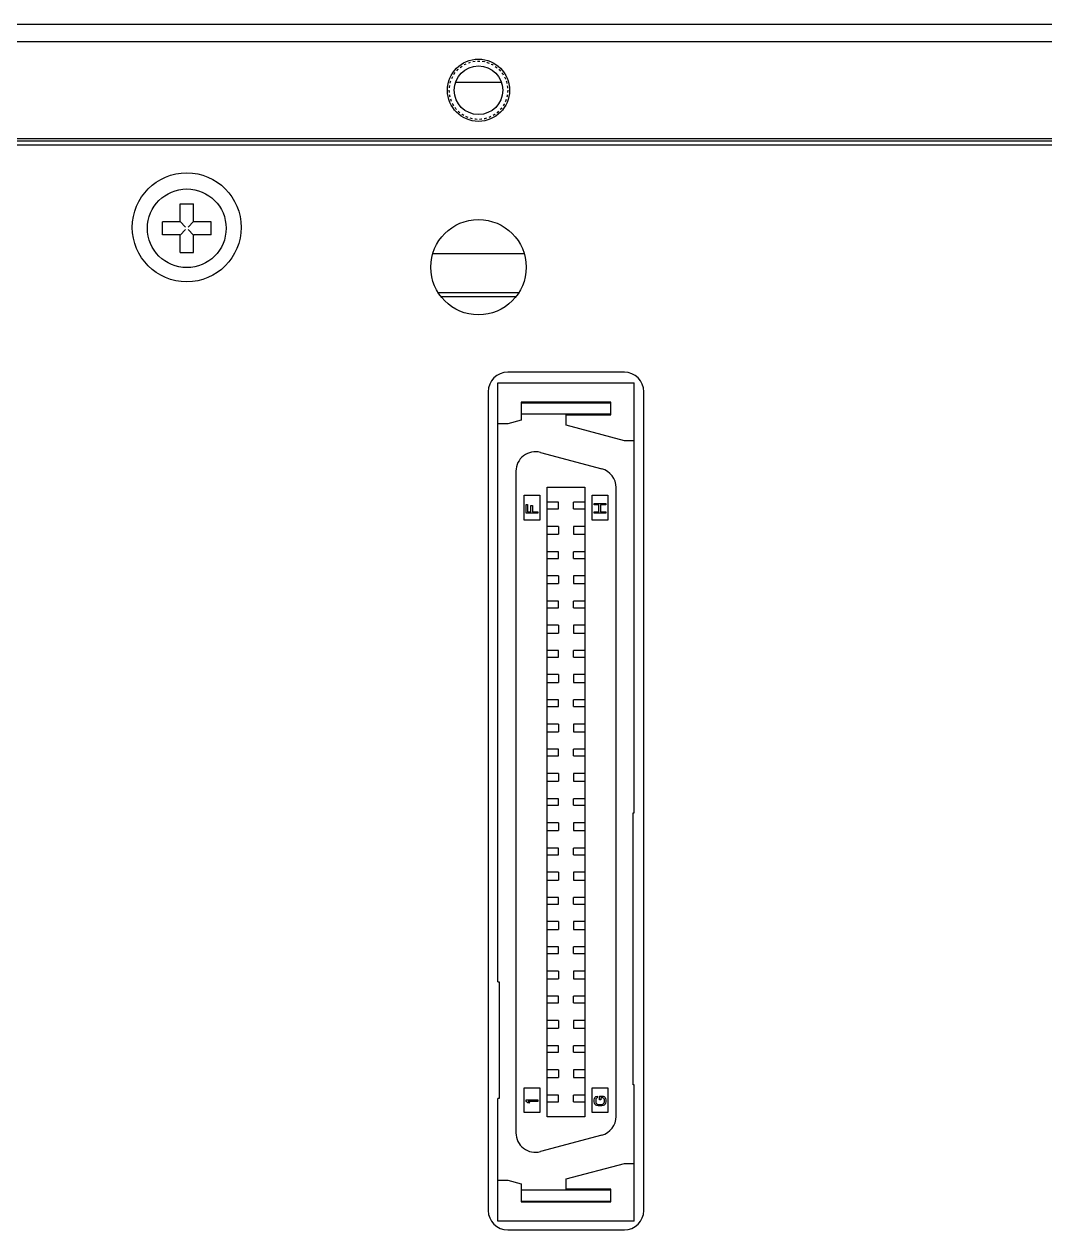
# Model space of a CAD drawing. Header units: inches. Extents: x 2 to 338, y 4 to 134.
# Drawn here: x 62.7 to 115.2, y 71.6 to 133.6 of the extents above; entities that cross this region are included whole.
import ezdxf

# ---------------------------------------------------------------- set-up
doc = ezdxf.new("R2010")
doc.units = ezdxf.units.IN
doc.header["$LTSCALE"] = 1.21
doc.header["$MEASUREMENT"] = 0
doc.linetypes.add('HIDDEN', pattern=[0.2, 0.1, -0.1])
for name, color, linetype in [('BSE72A_PCB_ADXF_CONTINUOUS_LINE', 7, 'CONTINUOUS'), ('BSEJ72A_4_001_DXF_HIDDEN_LINE', 7, 'CONTINUOUS'), ('BSEJ72A_4_00DXF_CONTINUOUS_LINE', 7, 'CONTINUOUS'), ('GBT819_2-M2_DXF_CONTINUOUS_LINE', 7, 'CONTINUOUS'), ('TE_1734101_5DXF_CONTINUOUS_LINE', 7, 'CONTINUOUS')]:
    doc.layers.add(name, color=color, linetype=linetype)

msp = doc.modelspace()

# ---------------------------------------------------------------- linework, layer by layer
at = {"layer": 'BSE72A_PCB_ADXF_CONTINUOUS_LINE', "color": 7, "linetype": 'Continuous'}
msp.add_line((84.122, 119.633), (87.986, 119.633), dxfattribs=at)
at = {"layer": 'BSEJ72A_4_001_DXF_HIDDEN_LINE', "color": 8, "linetype": 'HIDDEN'}
msp.add_circle((86.054, 130.233), 1.5, dxfattribs=at)
at = {"layer": 'BSEJ72A_4_00DXF_CONTINUOUS_LINE', "color": 7, "linetype": 'Continuous'}
for p, q in [((4.054, 133.633), (333.054, 133.633)), ((4.254, 132.733), (332.854, 132.733)), ((87.235, 130.633), (84.873, 130.633)), ((332.854, 127.733), (4.254, 127.733)), ((4.054, 127.633), (333.054, 127.633)), ((4.054, 127.433), (333.054, 127.433)), ((83.711, 121.833), (88.398, 121.833)), ((83.981, 119.833), (88.127, 119.833)), ((93.554, 115.733), (87.554, 115.733)), ((86.554, 114.733), (86.554, 72.633)), ((94.554, 72.633), (94.554, 114.733)), ((87.554, 71.633), (93.554, 71.633))]:
    msp.add_line(p, q, dxfattribs=at)
for centre, radius in [((86.054, 130.233), 1.6), ((86.054, 130.233), 1.25), ((71.054, 123.183), 2.8), ((86.054, 121.133), 2.45)]:
    msp.add_circle(centre, radius, dxfattribs=at)
for centre, radius, start, end in [((85.047, 129.012), 1.62, 90.00216, 96.40108), ((87.061, 129.012), 1.62, 83.59892, 89.99784), ((87.554, 114.733), 1, 90, 180), ((93.554, 114.733), 1, 0, 90), ((87.554, 72.633), 1, 180, 270), ((93.554, 72.633), 1, 270, 0)]:
    msp.add_arc(centre, radius, start, end, dxfattribs=at)
at = {"layer": 'GBT819_2-M2_DXF_CONTINUOUS_LINE', "color": 7, "linetype": 'Continuous'}
for p, q in [((70.714, 123.498), (70.714, 124.383)), ((70.714, 124.383), (71.394, 124.383)), ((71.394, 123.498), (71.394, 124.383)), ((69.804, 122.793), (69.804, 123.473)), ((70.689, 123.473), (69.804, 123.473)), ((70.707, 123.48), (70.988, 123.199)), ((71.402, 123.48), (71.121, 123.199)), ((72.304, 123.473), (71.419, 123.473)), ((72.304, 122.793), (72.304, 123.473)), ((70.689, 122.793), (69.804, 122.793)), ((70.707, 122.785), (70.988, 123.066)), ((70.714, 121.883), (70.714, 122.768)), ((71.402, 122.785), (71.121, 123.066)), ((71.394, 121.883), (71.394, 122.768)), ((72.304, 122.793), (71.419, 122.793)), ((70.714, 121.883), (71.394, 121.883))]:
    msp.add_line(p, q, dxfattribs=at)
msp.add_circle((71.054, 123.133), 2.023, dxfattribs=at)
for centre, start, end in [((70.689, 123.498), 270, 0), ((71.419, 123.498), 180, 270), ((70.689, 122.768), 0, 90), ((71.419, 122.768), 90, 180)]:
    msp.add_arc(centre, 0.025, start, end, dxfattribs=at)
at = {"layer": 'TE_1734101_5DXF_CONTINUOUS_LINE', "color": 7, "linetype": 'Continuous'}
for p, q in [((87.054, 84.393), (87.054, 115.183)), ((87.054, 115.183), (94.054, 115.183)), ((94.054, 93.083), (94.054, 115.183)), ((88.254, 114.188), (88.254, 113.263)), ((92.854, 114.188), (88.254, 114.188)), ((92.854, 114.148), (88.254, 114.148)), ((92.854, 113.538), (92.854, 114.188)), ((92.854, 113.577), (88.254, 113.577)), ((90.554, 113.016), (90.554, 113.538)), ((90.554, 113.538), (92.854, 113.538)), ((87.554, 113.075), (87.054, 113.075)), ((88.254, 113.263), (87.554, 113.075)), ((93.554, 112.212), (90.554, 113.016)), ((89.238, 111.608), (92.388, 110.764)), ((94.054, 112.212), (93.554, 112.212)), ((87.979, 110.643), (87.979, 76.623)), ((89.579, 77.443), (89.579, 109.823)), ((89.579, 109.823), (91.529, 109.823)), ((91.529, 109.823), (91.529, 77.443)), ((93.129, 77.467), (93.129, 109.798)), ((88.404, 108.133), (88.404, 109.403)), ((88.404, 109.403), (89.204, 109.403)), ((89.204, 109.403), (89.204, 108.133)), ((91.904, 108.133), (91.904, 109.403)), ((91.904, 109.403), (92.704, 109.403)), ((92.704, 109.403), (92.704, 108.133)), ((88.504, 108.483), (88.504, 108.933)), ((88.504, 108.933), (88.581, 108.933)), ((88.581, 108.933), (88.581, 108.558)), ((88.581, 108.558), (88.747, 108.558)), ((88.747, 108.558), (88.747, 108.883)), ((88.747, 108.883), (88.823, 108.883)), ((88.823, 108.883), (88.823, 108.558)), ((88.823, 108.558), (89.104, 108.558)), ((89.104, 108.558), (89.104, 108.483)), ((90.164, 109.043), (89.579, 109.043)), ((89.579, 108.703), (90.164, 108.703)), ((90.164, 108.703), (90.164, 109.043)), ((90.944, 108.703), (90.944, 109.043)), ((91.529, 109.043), (90.944, 109.043)), ((90.944, 108.703), (91.529, 108.703)), ((92.004, 108.908), (92.004, 108.983)), ((92.004, 108.983), (92.604, 108.983)), ((92.247, 108.908), (92.004, 108.908)), ((92.004, 108.483), (92.004, 108.558)), ((92.004, 108.558), (92.247, 108.558)), ((92.247, 108.558), (92.247, 108.908)), ((92.323, 108.908), (92.323, 108.558)), ((92.604, 108.908), (92.323, 108.908)), ((92.323, 108.558), (92.604, 108.558)), ((92.604, 108.983), (92.604, 108.908)), ((92.604, 108.558), (92.604, 108.483)), ((89.204, 108.133), (88.404, 108.133)), ((89.104, 108.483), (88.504, 108.483)), ((92.704, 108.133), (91.904, 108.133)), ((92.604, 108.483), (92.004, 108.483)), ((90.164, 107.803), (89.579, 107.803)), ((89.579, 107.403), (90.164, 107.403)), ((90.164, 107.803), (90.164, 107.403)), ((90.944, 107.803), (90.944, 107.403)), ((91.529, 107.803), (90.944, 107.803)), ((90.944, 107.403), (91.529, 107.403)), ((90.164, 106.503), (89.579, 106.503)), ((89.579, 106.163), (90.164, 106.163)), ((90.164, 106.163), (90.164, 106.503)), ((90.944, 106.163), (90.944, 106.503)), ((91.529, 106.503), (90.944, 106.503)), ((90.944, 106.163), (91.529, 106.163)), ((90.164, 105.263), (89.579, 105.263)), ((89.579, 104.863), (90.164, 104.863)), ((90.164, 105.263), (90.164, 104.863)), ((90.944, 105.263), (90.944, 104.863)), ((91.529, 105.263), (90.944, 105.263)), ((90.944, 104.863), (91.529, 104.863)), ((90.164, 103.963), (89.579, 103.963)), ((89.579, 103.623), (90.164, 103.623)), ((90.164, 103.623), (90.164, 103.963)), ((90.944, 103.623), (90.944, 103.963)), ((91.529, 103.963), (90.944, 103.963)), ((90.944, 103.623), (91.529, 103.623)), ((90.164, 102.723), (89.579, 102.723)), ((89.579, 102.323), (90.164, 102.323)), ((90.164, 102.723), (90.164, 102.323)), ((90.944, 102.723), (90.944, 102.323)), ((91.529, 102.723), (90.944, 102.723)), ((90.944, 102.323), (91.529, 102.323)), ((90.164, 101.423), (89.579, 101.423)), ((89.579, 101.083), (90.164, 101.083)), ((90.164, 101.083), (90.164, 101.423)), ((90.944, 101.083), (90.944, 101.423)), ((91.529, 101.423), (90.944, 101.423)), ((90.944, 101.083), (91.529, 101.083)), ((90.164, 100.183), (89.579, 100.183)), ((90.164, 100.183), (90.164, 99.783)), ((90.944, 100.183), (90.944, 99.783)), ((91.529, 100.183), (90.944, 100.183)), ((89.579, 99.783), (90.164, 99.783)), ((90.944, 99.783), (91.529, 99.783)), ((90.164, 98.883), (89.579, 98.883)), ((90.164, 98.543), (90.164, 98.883)), ((90.944, 98.543), (90.944, 98.883)), ((91.529, 98.883), (90.944, 98.883)), ((89.579, 98.543), (90.164, 98.543)), ((90.944, 98.543), (91.529, 98.543)), ((90.164, 97.643), (89.579, 97.643)), ((90.164, 97.643), (90.164, 97.243)), ((90.944, 97.643), (90.944, 97.243)), ((91.529, 97.643), (90.944, 97.643)), ((89.579, 97.243), (90.164, 97.243)), ((90.944, 97.243), (91.529, 97.243)), ((90.164, 96.343), (89.579, 96.343)), ((90.164, 96.003), (90.164, 96.343)), ((90.944, 96.003), (90.944, 96.343)), ((91.529, 96.343), (90.944, 96.343)), ((89.579, 96.003), (90.164, 96.003)), ((90.944, 96.003), (91.529, 96.003)), ((90.164, 95.103), (89.579, 95.103)), ((90.164, 95.103), (90.164, 94.703)), ((90.944, 95.103), (90.944, 94.703)), ((91.529, 95.103), (90.944, 95.103)), ((89.579, 94.703), (90.164, 94.703)), ((90.944, 94.703), (91.529, 94.703)), ((90.164, 93.803), (89.579, 93.803)), ((90.164, 93.463), (90.164, 93.803)), ((90.944, 93.463), (90.944, 93.803)), ((91.529, 93.803), (90.944, 93.803)), ((89.579, 93.463), (90.164, 93.463)), ((90.944, 93.463), (91.529, 93.463)), ((93.999, 79.083), (93.999, 93.083)), ((93.999, 93.083), (94.054, 93.083)), ((90.164, 92.563), (89.579, 92.563)), ((90.164, 92.563), (90.164, 92.163)), ((90.944, 92.563), (90.944, 92.163)), ((91.529, 92.563), (90.944, 92.563)), ((89.579, 92.163), (90.164, 92.163)), ((90.944, 92.163), (91.529, 92.163)), ((90.164, 91.263), (89.579, 91.263)), ((90.164, 90.923), (90.164, 91.263)), ((90.944, 90.923), (90.944, 91.263)), ((91.529, 91.263), (90.944, 91.263)), ((89.579, 90.923), (90.164, 90.923)), ((90.944, 90.923), (91.529, 90.923)), ((90.164, 90.023), (89.579, 90.023)), ((90.164, 90.023), (90.164, 89.623)), ((90.944, 90.023), (90.944, 89.623)), ((91.529, 90.023), (90.944, 90.023)), ((89.579, 89.623), (90.164, 89.623)), ((90.944, 89.623), (91.529, 89.623)), ((90.164, 88.723), (89.579, 88.723)), ((90.164, 88.383), (90.164, 88.723)), ((90.944, 88.383), (90.944, 88.723)), ((91.529, 88.723), (90.944, 88.723)), ((89.579, 88.383), (90.164, 88.383)), ((90.944, 88.383), (91.529, 88.383)), ((90.164, 87.483), (89.579, 87.483)), ((90.164, 87.483), (90.164, 87.083)), ((90.944, 87.483), (90.944, 87.083)), ((91.529, 87.483), (90.944, 87.483)), ((89.579, 87.083), (90.164, 87.083)), ((90.944, 87.083), (91.529, 87.083)), ((90.164, 86.183), (89.579, 86.183)), ((90.164, 85.843), (90.164, 86.183)), ((90.944, 85.843), (90.944, 86.183)), ((91.529, 86.183), (90.944, 86.183)), ((89.579, 85.843), (90.164, 85.843)), ((90.944, 85.843), (91.529, 85.843)), ((90.164, 84.943), (89.579, 84.943)), ((90.164, 84.943), (90.164, 84.543)), ((90.944, 84.943), (90.944, 84.543)), ((91.529, 84.943), (90.944, 84.943)), ((87.054, 84.393), (87.109, 84.393)), ((87.109, 84.393), (87.109, 78.393)), ((89.579, 84.543), (90.164, 84.543)), ((90.944, 84.543), (91.529, 84.543)), ((90.164, 83.643), (89.579, 83.643)), ((89.579, 83.303), (90.164, 83.303)), ((90.164, 83.303), (90.164, 83.643)), ((90.944, 83.303), (90.944, 83.643)), ((91.529, 83.643), (90.944, 83.643)), ((90.944, 83.303), (91.529, 83.303)), ((90.164, 82.403), (89.579, 82.403)), ((89.579, 82.003), (90.164, 82.003)), ((90.164, 82.403), (90.164, 82.003)), ((90.944, 82.403), (90.944, 82.003)), ((91.529, 82.403), (90.944, 82.403)), ((90.944, 82.003), (91.529, 82.003)), ((90.164, 81.103), (89.579, 81.103)), ((89.579, 80.763), (90.164, 80.763)), ((90.164, 80.763), (90.164, 81.103)), ((90.944, 80.763), (90.944, 81.103)), ((91.529, 81.103), (90.944, 81.103)), ((90.944, 80.763), (91.529, 80.763)), ((90.164, 79.863), (89.579, 79.863)), ((89.579, 79.463), (90.164, 79.463)), ((90.164, 79.863), (90.164, 79.463)), ((90.944, 79.863), (90.944, 79.463)), ((91.529, 79.863), (90.944, 79.863)), ((90.944, 79.463), (91.529, 79.463)), ((88.404, 77.663), (88.404, 78.933)), ((88.404, 78.933), (89.204, 78.933)), ((89.204, 78.933), (89.204, 77.663)), ((91.904, 77.663), (91.904, 78.933)), ((91.904, 78.933), (92.704, 78.933)), ((92.704, 78.933), (92.704, 77.663)), ((94.054, 79.083), (93.999, 79.083)), ((94.054, 72.083), (94.054, 79.083)), ((87.054, 72.083), (87.054, 78.393)), ((87.109, 78.393), (87.054, 78.393)), ((88.504, 78.238), (88.504, 78.313)), ((88.504, 78.313), (89.104, 78.313)), ((88.594, 78.163), (88.504, 78.238)), ((88.696, 78.163), (88.594, 78.163)), ((88.606, 78.238), (88.696, 78.163)), ((89.104, 78.238), (88.606, 78.238)), ((89.104, 78.313), (89.104, 78.238)), ((90.164, 78.563), (89.579, 78.563)), ((89.579, 78.223), (90.164, 78.223)), ((90.164, 78.223), (90.164, 78.563)), ((90.944, 78.223), (90.944, 78.563)), ((91.529, 78.563), (90.944, 78.563)), ((90.944, 78.223), (91.529, 78.223)), ((92.004, 78.325), (92.017, 78.388)), ((92.004, 78.213), (92.004, 78.325)), ((92.017, 78.15), (92.004, 78.213)), ((92.017, 78.388), (92.043, 78.438)), ((92.043, 78.1), (92.017, 78.15)), ((92.043, 78.438), (92.094, 78.488)), ((92.094, 78.375), (92.081, 78.325)), ((92.081, 78.325), (92.081, 78.213)), ((92.081, 78.213), (92.094, 78.163)), ((92.094, 78.488), (92.157, 78.5)), ((92.119, 78.413), (92.094, 78.375)), ((92.094, 78.163), (92.119, 78.125)), ((92.157, 78.425), (92.119, 78.413)), ((92.119, 78.125), (92.157, 78.1)), ((92.157, 78.5), (92.157, 78.425)), ((92.272, 78.313), (92.272, 78.5)), ((92.272, 78.5), (92.464, 78.5)), ((92.349, 78.313), (92.272, 78.313)), ((92.349, 78.425), (92.349, 78.313)), ((92.451, 78.425), (92.349, 78.425)), ((92.489, 78.413), (92.451, 78.425)), ((92.451, 78.1), (92.489, 78.125)), ((92.464, 78.5), (92.515, 78.488)), ((92.515, 78.375), (92.489, 78.413)), ((92.489, 78.125), (92.515, 78.163)), ((92.515, 78.488), (92.566, 78.438)), ((92.528, 78.325), (92.515, 78.375)), ((92.515, 78.163), (92.528, 78.213)), ((92.528, 78.213), (92.528, 78.325)), ((92.566, 78.438), (92.591, 78.388)), ((92.591, 78.15), (92.566, 78.1)), ((92.591, 78.388), (92.604, 78.325)), ((92.604, 78.213), (92.591, 78.15)), ((92.604, 78.325), (92.604, 78.213)), ((89.204, 77.663), (88.404, 77.663)), ((92.704, 77.663), (91.904, 77.663)), ((92.094, 78.05), (92.043, 78.1)), ((92.145, 78.025), (92.094, 78.05)), ((92.208, 78.013), (92.145, 78.025)), ((92.157, 78.1), (92.208, 78.088)), ((92.208, 78.088), (92.4, 78.088)), ((92.4, 78.013), (92.208, 78.013)), ((92.4, 78.088), (92.451, 78.1)), ((92.464, 78.025), (92.4, 78.013)), ((92.515, 78.05), (92.464, 78.025)), ((92.566, 78.1), (92.515, 78.05)), ((91.529, 77.443), (89.579, 77.443)), ((92.388, 76.501), (89.238, 75.657)), ((90.554, 74.249), (93.554, 75.053)), ((93.554, 75.053), (94.054, 75.053)), ((87.054, 74.19), (87.554, 74.19)), ((87.554, 74.19), (88.254, 74.003)), ((88.254, 74.003), (88.254, 73.078)), ((90.554, 73.728), (90.554, 74.249)), ((88.254, 73.688), (92.854, 73.688)), ((92.854, 73.728), (90.554, 73.728)), ((92.854, 73.078), (92.854, 73.728)), ((88.254, 73.117), (92.854, 73.117)), ((88.254, 73.078), (92.854, 73.078)), ((94.054, 72.083), (87.054, 72.083))]:
    msp.add_line(p, q, dxfattribs=at)
for centre, start, end in [((88.979, 110.643), 75, 180), ((92.129, 109.798), 0, 75), ((92.129, 77.467), 285, 0), ((88.979, 76.623), 180, 285)]:
    msp.add_arc(centre, 1, start, end, dxfattribs=at)

doc.saveas('drawing.dxf')
